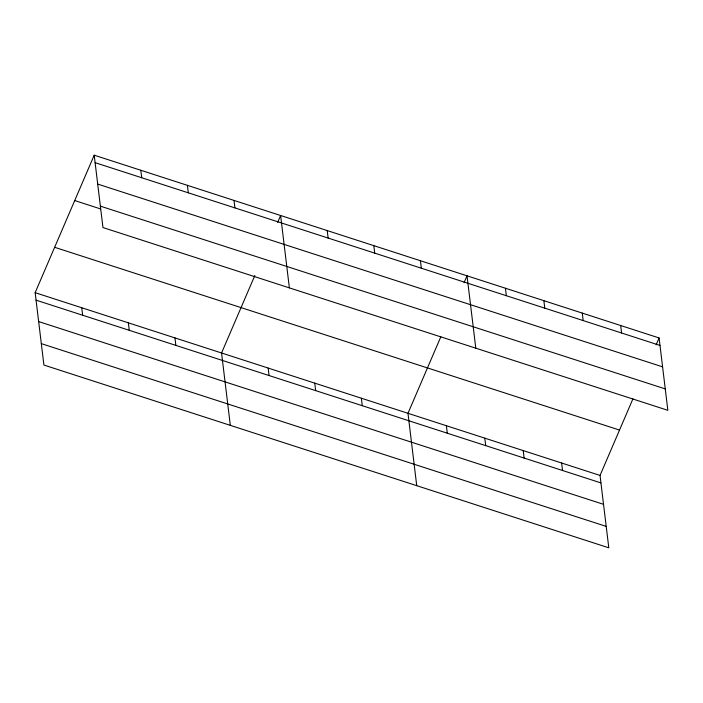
<?xml version="1.0" encoding="UTF-8"?>
<svg xmlns="http://www.w3.org/2000/svg" width="703" height="703" viewBox="0 0 703 703"><rect width="100%" height="100%" fill="white"/><g stroke="black" fill="none" stroke-linecap="round" stroke-linejoin="round"><path stroke-width="1.05" d="M632.911 398.9L600.037 475.439L608.798 547.813L43.911 365.05L35.15 292.676L94.202 155.187L659.089 337.95L667.85 410.324L102.963 227.561L94.202 155.187M254.855 275.479L221.559 352.985L230.32 425.368M277.65 222.403L280.62 215.496L289.372 287.879M440.851 336.763L407.977 413.294L416.73 485.676M464.068 282.711L467.029 275.804L475.79 348.187M656.127 344.857L659.089 337.95M95.107 162.665L659.994 345.428M97.699 184.081L662.586 366.843M100.371 206.146L665.258 388.908M74.72 200.557L100.608 208.932M54.641 247.298L619.528 430.069M35.15 292.676L600.037 475.439M36.055 300.155L600.942 482.917M38.647 321.57L603.534 504.332M41.319 343.635L606.206 526.398M620.679 325.524L621.584 333.002M582.269 313.09L583.174 320.577M543.858 300.664L544.763 308.142M561.627 463.013L562.532 470.492M505.439 288.239L506.345 295.717M523.208 450.579L524.113 458.066M484.798 438.154L485.703 445.632M446.387 425.728L447.293 433.206M420.429 260.734L421.334 268.212M373.82 245.655L374.725 253.133M361.368 398.223L362.273 405.701M327.22 230.575L328.125 238.053M314.768 383.144L315.673 390.622M268.168 368.064L269.073 375.543M234.011 200.417L234.916 207.895M187.411 185.337L188.316 192.824M174.959 337.906L175.864 345.384M140.811 170.258L141.716 177.745M128.359 322.826L129.264 330.313M81.75 307.747L82.655 315.234"/></g></svg>
